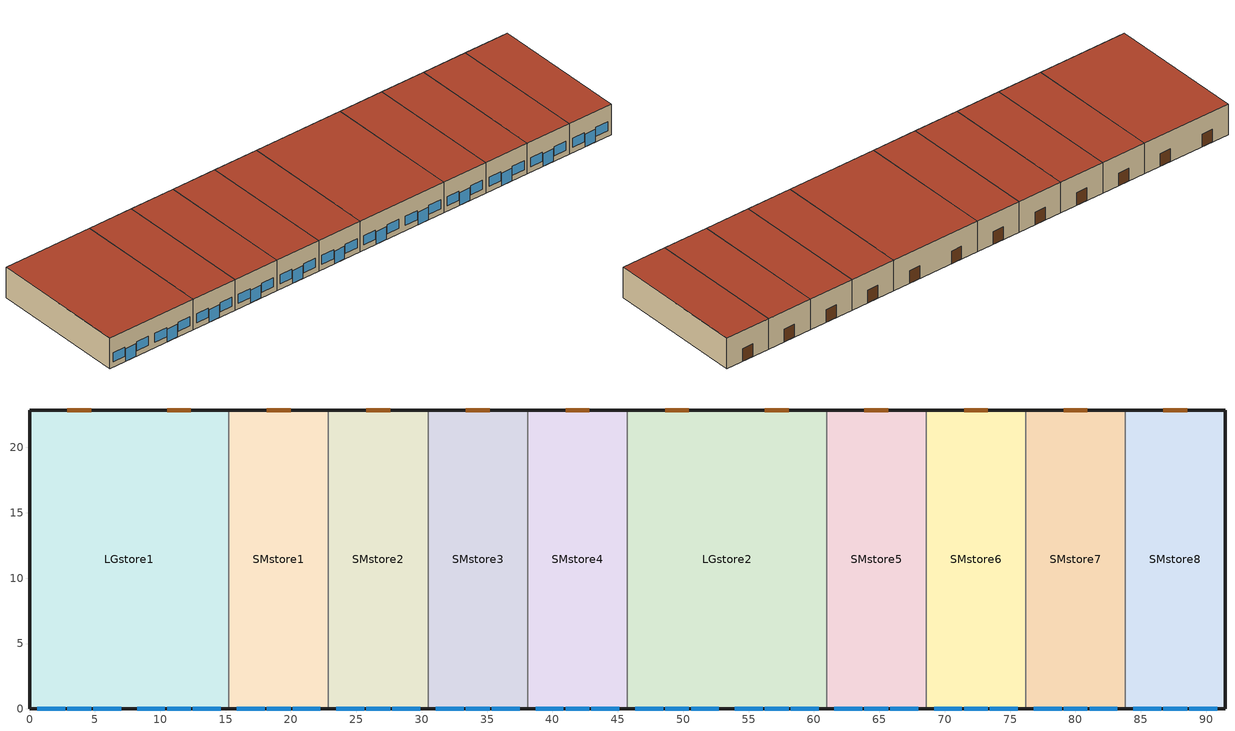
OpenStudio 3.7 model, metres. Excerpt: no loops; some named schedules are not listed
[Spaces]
SMstore2
 floor ground (Foundation F 126 Perim 1524 Area 17419): 30.48,22.86 30.48,0 22.86,0 22.86,22.86 z0
 wall outside: 22.86,0 30.48,0 / 30.48,22.86 22.86,22.86 z0:5.18
 wall to SMstore3: 30.48,0 30.48,22.86 z0:5.18
 wall to SMstore1: 22.86,22.86 22.86,0 z0:5.18
 window: 23.47,0 25.6,0 / 27.74,0 29.87,0 z0.91:2.43; 25.76,0 27.58,0 z0:2.13
 door: 27.58,22.86 25.76,22.86 z0:2.13
 roof outside: 30.48,0 30.48,22.86 22.86,22.86 22.86,0 z5.18
SMstore7
 floor ground (Foundation F 126 Perim 1524 Area 17419): 83.82,22.86 83.82,0 76.2,0 76.2,22.86 z0
 wall outside: 76.2,0 83.82,0 / 83.82,22.86 76.2,22.86 z0:5.18
 wall to SMstore6: 76.2,22.86 76.2,0 z0:5.18
 wall to SMstore8: 83.82,0 83.82,22.86 z0:5.18
 window: 81.08,0 83.21,0 / 76.81,0 78.94,0 z0.91:2.43; 79.1,0 80.92,0 z0:2.13
 door: 80.92,22.86 79.1,22.86 z0:2.13
 roof outside: 83.82,0 83.82,22.86 76.2,22.86 76.2,0 z5.18
SMstore3
 floor ground (Foundation F 126 Perim 1524 Area 17419): 38.1,22.86 38.1,0 30.48,0 30.48,22.86 z0
 wall outside: 30.48,0 38.1,0 / 38.1,22.86 30.48,22.86 z0:5.18
 wall to SMstore4: 38.1,0 38.1,22.86 z0:5.18
 window: 31.09,0 33.22,0 / 35.36,0 37.49,0 z0.91:2.43; 33.38,0 35.2,0 z0:2.13
 door: 35.2,22.86 33.38,22.86 z0:2.13
 roof outside: 38.1,0 38.1,22.86 30.48,22.86 30.48,0 z5.18
SMstore1
 floor ground (Foundation F 126 Perim 1524 Area 17419): 22.86,22.86 22.86,0 15.24,0 15.24,22.86 z0
 wall outside: 15.24,0 22.86,0 / 22.86,22.86 15.24,22.86 z0:5.18
 wall to LGstore1: 15.24,22.86 15.24,0 z0:5.18
 window: 15.85,0 17.98,0 / 20.12,0 22.25,0 z0.91:2.43; 18.14,0 19.97,0 z0:2.13
 door: 19.97,22.86 18.14,22.86 z0:2.13
 roof outside: 22.86,0 22.86,22.86 15.24,22.86 15.24,0 z5.18
LGstore2
 floor ground (Foundation F 126 Perim 3048 Area 34839): 60.96,22.86 60.96,0 45.72,0 45.72,22.86 z0
 wall outside: 45.72,0 60.96,0 / 60.96,22.86 45.72,22.86 z0:5.18
 wall to SMstore5: 60.96,0 60.96,22.86 z0:5.18
 wall to SMstore4: 45.72,22.86 45.72,0 z0:5.18
 window: 48.62,0 50.44,0 / 56.24,0 58.06,0 z0:2.13; 46.33,0 48.46,0 / 58.22,0 60.35,0 / 53.95,0 56.08,0 / 50.6,0 52.73,0 z0.91:2.43
 door: 50.44,22.86 48.62,22.86 / 58.06,22.86 56.24,22.86 z0:2.13
 roof outside: 60.96,0 60.96,22.86 45.72,22.86 45.72,0 z5.18
SMstore8
 floor ground (Foundation F 126 Perim 381 Area 17419): 91.44,22.86 91.44,0 83.82,0 83.82,22.86 z0
 wall outside: 83.82,0 91.44,0 91.44,22.86 83.82,22.86 z0:5.18
 window: 86.72,0 88.54,0 z0:2.13; 84.43,0 86.56,0 / 88.7,0 90.83,0 z0.91:2.43
 door: 88.54,22.86 86.72,22.86 z0:2.13
 roof outside: 91.44,0 91.44,22.86 83.82,22.86 83.82,0 z5.18
SMstore5
 floor ground (Foundation F 126 Perim 1524 Area 17419): 68.58,22.86 68.58,0 60.96,0 60.96,22.86 z0
 wall outside: 60.96,0 68.58,0 / 68.58,22.86 60.96,22.86 z0:5.18
 wall to SMstore6: 68.58,0 68.58,22.86 z0:5.18
 window: 61.57,0 63.7,0 / 65.84,0 67.97,0 z0.91:2.43; 63.86,0 65.68,0 z0:2.13
 door: 65.68,22.86 63.86,22.86 z0:2.13
 roof outside: 68.58,0 68.58,22.86 60.96,22.86 60.96,0 z5.18
SMstore4
 floor ground (Foundation F 126 Perim 1524 Area 17419): 45.72,22.86 45.72,0 38.1,0 38.1,22.86 z0
 wall outside: 38.1,0 45.72,0 / 45.72,22.86 38.1,22.86 z0:5.18
 window: 41,0 42.82,0 z0:2.13; 38.71,0 40.84,0 / 42.98,0 45.11,0 z0.91:2.43
 door: 42.82,22.86 41,22.86 z0:2.13
 roof outside: 45.72,0 45.72,22.86 38.1,22.86 38.1,0 z5.18
SMstore6
 floor ground (Foundation F 126 Perim 1524 Area 17419): 76.2,22.86 76.2,0 68.58,0 68.58,22.86 z0
 wall outside: 68.58,0 76.2,0 / 76.2,22.86 68.58,22.86 z0:5.18
 window: 73.46,0 75.59,0 / 69.19,0 71.32,0 z0.91:2.43; 71.48,0 73.3,0 z0:2.13
 door: 73.3,22.86 71.48,22.86 z0:2.13
 roof outside: 76.2,0 76.2,22.86 68.58,22.86 68.58,0 z5.18
LGstore1
 floor ground (Foundation F 126 Perim 5334 Area 34839): 15.24,22.86 15.24,0 0,0 0,22.86 z0
 wall outside: 15.24,22.86 0,22.86 0,0 15.24,0 z0:5.18
 window: 8.23,0 10.36,0 / 0.61,0 2.74,0 / 4.88,0 7.01,0 / 12.5,0 14.63,0 z0.91:2.43; 10.52,0 12.35,0 / 2.9,0 4.73,0 z0:2.13
 door: 4.73,22.86 2.9,22.86 / 12.35,22.86 10.52,22.86 z0:2.13
 roof outside: 15.24,0 15.24,22.86 0,22.86 0,0 z5.18
[ClimateZones]
Climate Zone Institution Name 1=ASHRAE; Climate Zone Document Name 1=ANSI/ASHRAE Standard 169; Climate Zone Document Year 1=2006; Climate Zone Value 1=5B
[Building]
-RetailStripmall-ASHRAE 169-2013-5B created: 2026-01-24 15:32:26 -0500: North Axis {deg}=0; Default Construction Set=90.1-2007 - StMall - ASHRAE 169-2013-5B; Standards Number of Stories=1; Standards Number of Above Ground Stories=1; Standards Building Type=RetailStripmall
[Site]
Denver-Aurora-Buckley AFB_CO_USA: Latitude {deg}=39.72; Longitude {deg}=-104.75; Time Zone {hr}=-7; Elevation {m}=1726; Terrain=City
[Site:WaterMainsTemperature]
Calculation Method=Correlation; Annual Average Outdoor Air Temperature {C}=9.95; Maximum Difference In Monthly Average Outdoor Air Temperatures {deltaC}=23.7
[SizingPeriod:DesignDay] Barometric Pressure {Pa}=82237; Rain Indicator=No; Snow Indicator=No; Day of Month=21; Daylight Saving Time Indicator=No; Humidity Condition Type=Wetbulb; Dry-Bulb Temperature Range Modifier Type=DefaultMultipliers
Name | Maximum Dry-Bulb Temperature {C} | Daily Dry-Bulb Temperature Range {deltaC} | Wind Speed {m/s} | Wind Direction {deg} | Month | Day Type | Wetbulb or DewPoint at Maximum Dry-Bulb {C} | Solar Model Indicator | ASHRAE Clear Sky Optical Depth for Beam Irradiance | ASHRAE Clear Sky Optical Depth for Diffuse Irradiance | Sky Clearness
Denver-Aurora-Buckley.AFB_CO_USA Ann Clg .4% Condns DB=>MWB | 33.9 | 14.8 | 3.6 | 30 | 7 | SummerDesignDay | 15 | ASHRAETau | 0.423 | 2.02
Denver-Aurora-Buckley.AFB_CO_USA Ann Htg 99.6% Condns DB | -17.9 | 0 | 2.5 | 180 | 12 | WinterDesignDay | -17.9 | ASHRAEClearSky |  |  | 0
[Site:GroundTemperature:FCfactorMethod]
January Ground Temperature {C}=7.1; February Ground Temperature {C}=3; March Ground Temperature {C}=-1; April Ground Temperature {C}=0.8; May Ground Temperature {C}=-0.2; June Ground Temperature {C}=4.8; July Ground Temperature {C}=6.1; August Ground Temperature {C}=13.7; September Ground Temperature {C}=22.2; October Ground Temperature {C}=22.7; November Ground Temperature {C}=21.7; December Ground Temperature {C}=18.5
[Material:NoMass] Thermal Absorptance=0.9; Solar Absorptance=0.7
Name | Roughness | Thermal Resistance {m2-K/W} | Visible Absorptance
CP02 CARPET PAD | VeryRough | 0.21648 | 0.8
Typical Insulation R-10.94 | Smooth | 1.92744 | 0.7
Typical Carpet Pad | Smooth | 0.21648 | 0.8
Typical Insulation R-13.45 | Smooth | 2.368 | 0.7
Typical Insulation R-19.72 | Smooth | 3.4722 | 0.7
Typical Insulation R-0.58 | Smooth | 0.101875 | 0.7
Typical Insulation R-1.15 | Smooth | 0.202527 | 0.7
[Material]
Name | Roughness | Thickness {m} | Conductivity {W/m-K} | Density {kg/m3} | Specific Heat {J/kg-K} | Thermal Absorptance | Solar Absorptance | Visible Absorptance
100mm Normalweight concrete floor | MediumSmooth | 0.1016 | 2.31 | 2322 | 832
G01 13mm gypsum board | Smooth | 0.0127 | 0.16 | 800 | 1090 | 0.9 | 0.7 | 0.5
4 in. Normalweight Concrete Floor | MediumRough | 0.1016 | 2.31 | 2322 | 832 | 0.9 | 0.7 | 0.7
25mm Stucco | Smooth | 0.0254 | 0.72 | 1856 | 840 | 0.9 | 0.7 | 0.7
5/8 in. Gypsum Board | MediumSmooth | 0.0159 | 0.16 | 800 | 1090 | 0.9 | 0.7 | 0.7
Roof Membrane | VeryRough | 0.0095 | 0.16 | 1121.29 | 1460 | 0.9 | 0.7 | 0.7
Metal Roof Surface; F08 Metal surface | Smooth | 0.0008 | 45.28 | 7824 | 500 | 0.9 | 0.7 | 0.7
6 in. Normalweight Concrete Floor | MediumRough | 0.1524 | 2.31 | 2322 | 832 | 0.9 | 0.7 | 0.7
8 in. Concrete Block Basement Wall | MediumRough | 0.2032 | 1.326 | 1842 | 912 | 0.9 | 0.7 | 0.7
G05 25mm wood | MediumSmooth | 0.0254 | 0.15 | 608 | 1630 | 0.9 | 0.5 | 0.5
Std Wood 6inch | MediumSmooth | 0.15 | 0.12 | 540 | 1210 | 0.9 | 0.7 | 0.7
[Construction:FfactorGroundFloor] F-Factor {W/m-K}=1.26344
Name | Area {m2} | PerimeterExposed {m}
Foundation F 126 Perim 1524 Area 17419 | 174.1932 | 15.24
Foundation F 126 Perim 381 Area 17419 | 174.1932 | 38.1
Foundation F 126 Perim 3048 Area 34839 | 348.3864 | 30.48
Foundation F 126 Perim 5334 Area 34839 | 348.3864 | 53.34
[DefaultConstructionSet]
90.1-2007 - StMall - ASHRAE 169-2013-5B: Default Exterior Surface Constructions=Default Surface Constructions 1; Default Interior Surface Constructions=Default Surface Constructions 2; Default Ground Contact Surface Constructions=Default Surface Constructions 3; Default Exterior SubSurface Constructions=Default Sub Surface Constructions 1; Default Interior SubSurface Constructions=Default Sub Surface Constructions 2; Interior Partition Construction=Typical Interior Partition
[DefaultSurfaceConstructions]
Name | Floor Construction | Wall Construction | Roof Ceiling Construction
Default Surface Constructions 1 | Typical Insulated Exterior Mass Floor R-13.51 | Typical Insulated Steel Framed Exterior Wall R-15.63 | Typical IEAD Roof R-20.83
Default Surface Constructions 2 | Typical Interior Floor | Typical Interior Wall | Typical Interior Ceiling
Default Surface Constructions 3 | Typical Insulated Carpeted 6in Slab Floor | Typical Insulated Basement Mass Wall
[Construction]
Typical Insulated Exterior Mass Floor R-13.51: Typical Insulation R-10.94, 4 in. Normalweight Concrete Floor, Typical Carpet Pad
Typical Insulated Steel Framed Exterior Wall R-15.63: 25mm Stucco, 5/8 in. Gypsum Board, Typical Insulation R-13.45, 5/8 in. Gypsum Board
Typical IEAD Roof R-20.83: Roof Membrane, Typical Insulation R-19.72, Metal Roof Surface
Typical Interior Floor: 100mm Normalweight concrete floor, CP02 CARPET PAD
Typical Interior Wall: G01 13mm gypsum board, G01 13mm gypsum board
Typical Interior Ceiling: CP02 CARPET PAD, 100mm Normalweight concrete floor
Typical Insulated Carpeted 6in Slab Floor: 6 in. Normalweight Concrete Floor, Typical Carpet Pad
Typical Insulated Basement Mass Wall: 8 in. Concrete Block Basement Wall
U 0.52 SHGC 0.40 Dbl Ref-D Clr 6mm/13mm Air: REF D CLEAR 6MM, AIR 13MM, CLEAR 6MM
Typical Insulated Metal Door R-1.43: F08 Metal surface, Typical Insulation R-0.58
U 0.72 SHGC 0.25 Sgl Ref-B-M Tint 6mm: REF B TINT MID 6MM
Typical Overhead Door R-2.0: Typical Insulation R-1.15
U 1.17 SHGC 0.49 Simple Glazing Skylight U-1.17 SHGC 0.77: U 1.17 SHGC 0.49 Simple Glazing U-1.17 SHGC 0.77
Typical Interior Window: Clear 3mm
Typical Interior Door; Typical Interior Partition: G05 25mm wood
InteriorFurnishings: Std Wood 6inch
[DefaultSubSurfaceConstructions]
Name | Fixed Window Construction | Operable Window Construction | Door Construction | Glass Door Construction | Overhead Door Construction | Skylight Construction | Tubular Daylight Dome Construction | Tubular Daylight Diffuser Construction
Default Sub Surface Constructions 1 | U 0.52 SHGC 0.40 Dbl Ref-D Clr 6mm/13mm Air | U 0.52 SHGC 0.40 Dbl Ref-D Clr 6mm/13mm Air | Typical Insulated Metal Door R-1.43 | U 0.72 SHGC 0.25 Sgl Ref-B-M Tint 6mm | Typical Overhead Door R-2.0 | U 1.17 SHGC 0.49 Simple Glazing Skylight U-1.17 SHGC 0.77 | Typical Interior Window | Typical Interior Window
Default Sub Surface Constructions 2 | Typical Interior Window | Typical Interior Window | Typical Interior Door
[WindowMaterial:Glazing] Optical Data Type=SpectralAverage; Infrared Transmittance at Normal Incidence=0; Front Side Infrared Hemispherical Emissivity=0.84; Conductivity {W/m-K}=0.9; Dirt Correction Factor for Solar and Visible Transmittance=1; Solar Diffusing=No
Name | Thickness {m} | Solar Transmittance at Normal Incidence | Front Side Solar Reflectance at Normal Incidence | Back Side Solar Reflectance at Normal Incidence | Visible Transmittance at Normal Incidence | Front Side Visible Reflectance at Normal Incidence | Back Side Visible Reflectance at Normal Incidence | Back Side Infrared Hemispherical Emissivity
REF D CLEAR 6MM | 0.006 | 0.429 | 0.308 | 0.379 | 0.334 | 0.453 | 0.505 | 0.82
CLEAR 6MM | 0.006 | 0.775 | 0.071 | 0.071 | 0.881 | 0.08 | 0.08 | 0.84
REF B TINT MID 6MM | 0.006 | 0.1 | 0.11 | 0.41 | 0.13 | 0.1 | 0.32 | 0.45
Clear 3mm | 0.003 | 0.837 | 0.075 | 0.075 | 0.898 | 0.081 | 0.081 | 0.84
[WindowMaterial:Gas]
AIR 13MM: Gas Type=Air; Thickness {m}=0.0127
[WindowMaterial:SimpleGlazingSystem]
U 1.17 SHGC 0.49 Simple Glazing U-1.17 SHGC 0.77: U-Factor {W/m2-K}=6.64357; Solar Heat Gain Coefficient=0.77; Visible Transmittance=0.38
[Space] Building Story=Building Story 1; Part of Total Floor Area=Yes
Name | Space Type | Thermal Zone
SMstore2 | StripMall Strip mall - type 2 | SMstore2 ZN
SMstore7 | StripMall Strip mall - type 3 | SMstore7 ZN
SMstore3 | StripMall Strip mall - type 2 | SMstore3 ZN
SMstore1 | StripMall Strip mall - type 1 | SMstore1 ZN
LGstore2 | StripMall Strip mall - type 3 | LGstore2 ZN
SMstore5 | StripMall Strip mall - type 3 | SMstore5 ZN
LGstore1 | StripMall Strip mall - type 1 | LGstore1 ZN
SMstore8 | StripMall Strip mall - type 3 | SMstore8 ZN
SMstore4 | StripMall Strip mall - type 2 | SMstore4 ZN
SMstore6 | StripMall Strip mall - type 3 | SMstore6 ZN
[BuildingStory]
Building Story 1: Nominal Z Coordinate {m}=0
[SpaceType] Standards Building Type=StripMall
Name | Default Schedule Set | Design Specification Outdoor Air Object | Standards Space Type
StripMall Strip mall - type 1 | StripMall Strip mall - type 1 Schedule Set | StripMall Strip mall - type 1 Ventilation | Strip mall - type 1
StripMall Strip mall - type 2 | StripMall Strip mall - type 2 Schedule Set | StripMall Strip mall - type 2 Ventilation | Strip mall - type 2
StripMall Strip mall - type 3 | StripMall Strip mall - type 3 Schedule Set | StripMall Strip mall - type 3 Ventilation | Strip mall - type 3
[People:Definition] Number of People Calculation Method=People/Area; People per Space Floor Area {person/m2}=0.0861113; Fraction Radiant=0.3
StripMall Strip mall - type 1 People Definition; StripMall Strip mall - type 2 People Definition; StripMall Strip mall - type 3 People Definition
[People] Work Efficiency Schedule=Work Efficiency Schedule; Clothing Insulation Schedule=Clothing Schedule; Air Velocity Schedule=Air Velocity Schedule; Multiplier=1
Name | People Definition | Space or SpaceType
StripMall Strip mall - type 1 People | StripMall Strip mall - type 1 People Definition | StripMall Strip mall - type 1
StripMall Strip mall - type 2 People | StripMall Strip mall - type 2 People Definition | StripMall Strip mall - type 2
StripMall Strip mall - type 3 People | StripMall Strip mall - type 3 People Definition | StripMall Strip mall - type 3
[Lights:Definition] Design Level Calculation Method=Watts/Area; Fraction Radiant=0.7; Fraction Visible=0.2; Return Air Fraction=0
Name | Watts per Space Floor Area {W/m2}
StripMall Strip mall - type 1 Lights Definition; StripMall Strip mall - type 2 Lights Definition; StripMall Strip mall - type 3 Lights Definition | 16.1459
StripMall Strip mall - type 1 Additional Lights Definition | 10.7639
StripMall Strip mall - type 2 Additional Lights Definition | 10.3226
[Lights] Fraction Replaceable=1
Name | Lights Definition | Space or SpaceType
StripMall Strip mall - type 1 Lights | StripMall Strip mall - type 1 Lights Definition | StripMall Strip mall - type 1
StripMall Strip mall - type 1 Additional Lights | StripMall Strip mall - type 1 Additional Lights Definition | StripMall Strip mall - type 1
StripMall Strip mall - type 2 Lights | StripMall Strip mall - type 2 Lights Definition | StripMall Strip mall - type 2
StripMall Strip mall - type 2 Additional Lights | StripMall Strip mall - type 2 Additional Lights Definition | StripMall Strip mall - type 2
StripMall Strip mall - type 3 Lights | StripMall Strip mall - type 3 Lights Definition | StripMall Strip mall - type 3
[ElectricEquipment:Definition] Design Level Calculation Method=Watts/Area; Watts per Space Floor Area {W/m2}=4.30556; Fraction Latent=0; Fraction Radiant=0.5; Fraction Lost=0
StripMall Strip mall - type 1 Elec Equip Definition; StripMall Strip mall - type 2 Elec Equip Definition; StripMall Strip mall - type 3 Elec Equip Definition
[ElectricEquipment]
Name | Electric Equipment Definition | Space or SpaceType
StripMall Strip mall - type 1 Elec Equip | StripMall Strip mall - type 1 Elec Equip Definition | StripMall Strip mall - type 1
StripMall Strip mall - type 2 Elec Equip | StripMall Strip mall - type 2 Elec Equip Definition | StripMall Strip mall - type 2
StripMall Strip mall - type 3 Elec Equip | StripMall Strip mall - type 3 Elec Equip Definition | StripMall Strip mall - type 3
[DesignSpecification:OutdoorAir] Outdoor Air Method=Sum; Outdoor Air Flow per Floor Area {m3/s-m2}=0.0011811
StripMall Strip mall - type 1 Ventilation; StripMall Strip mall - type 2 Ventilation; StripMall Strip mall - type 3 Ventilation
[DefaultScheduleSet] People Activity Level Schedule=HotelSmall Activity_Sch
Name | Number of People Schedule | Lighting Schedule | Electric Equipment Schedule | Infiltration Schedule
StripMall Strip mall - type 1 Schedule Set | RetailStripmall Type1_OCC_SCH | RetailStripmall Type1_LIGHT_SCH | RetailStripmall Type1_EQUIP_SCH | RetailStripmall Type1_Infil_SCH
StripMall Strip mall - type 2 Schedule Set | RetailStripmall Type2_OCC_SCH | RetailStripmall Type2_LIGHT_SCH | RetailStripmall Type2_EQUIP_SCH | RetailStripmall Type2_Infil_SCH
StripMall Strip mall - type 3 Schedule Set | RetailStripmall Type3_OCC_SCH | RetailStripmall Type3_LIGHT_SCH | RetailStripmall Type3_EQUIP_SCH | RetailStripmall Type3_Infil_SCH
[ThermostatSetpoint:DualSetpoint]
Name | Heating Setpoint Temperature Schedule | Cooling Setpoint Temperature Schedule
StripMall Strip mall - type 1 Thermostat 1; StripMall Strip mall - type 1 Thermostat 2 | RetailStripmall Type1_HTGSETP_SCH_NO_OPTIMUM | RetailStripmall Type1_CLGSETP_SCH_NO_SETBACK
StripMall Strip mall - type 3 Thermostat 1; StripMall Strip mall - type 3 Thermostat 2; StripMall Strip mall - type 3 Thermostat 3; StripMall Strip mall - type 3 Thermostat 4; StripMall Strip mall - type 3 Thermostat 5 | RetailStripmall Type3_HTGSETP_SCH_NO_OPTIMUM | RetailStripmall Type3_CLGSETP_SCH_NO_SETBACK
StripMall Strip mall - type 2 Thermostat 1; StripMall Strip mall - type 2 Thermostat 2; StripMall Strip mall - type 2 Thermostat 3 | RetailStripmall Type2_HTGSETP_SCH_NO_OPTIMUM | RetailStripmall Type2_CLGSETP_SCH_NO_SETBACK
[SpaceInfiltration:DesignFlowRate] Temperature Term Coefficient=0; Velocity Squared Term Coefficient=0
Name | Space or SpaceType | Schedule | Design Flow Rate Calculation Method | Flow per Exterior Surface Area {m3/s-m2} | Constant Term Coefficient | Velocity Term Coefficient | Design Flow Rate {m3/s}
LGstore1 Infiltration | LGstore1 | RetailStripmall Type1_Infil_SCH | Flow/ExteriorArea | 0.000453463 | 0 | 0.224
LGstore2 Infiltration | LGstore2 | RetailStripmall Type3_Infil_SCH | Flow/ExteriorArea | 0.000319729 | 0 | 0.224
SMstore1 Infiltration | SMstore1 | RetailStripmall Type1_Infil_SCH | Flow/ExteriorArea | 0.000319729 | 0 | 0.224
SMstore2 Infiltration | SMstore2 | RetailStripmall Type2_Infil_SCH | Flow/ExteriorArea | 0.000319729 | 0 | 0.224
SMstore3 Infiltration | SMstore3 | RetailStripmall Type2_Infil_SCH | Flow/ExteriorArea | 0.000319729 | 0 | 0.224
SMstore4 Infiltration | SMstore4 | RetailStripmall Type2_Infil_SCH | Flow/ExteriorArea | 0.000319729 | 0 | 0.224
SMstore5 Infiltration | SMstore5 | RetailStripmall Type3_Infil_SCH | Flow/ExteriorArea | 0.000319729 | 0 | 0.224
SMstore6 Infiltration | SMstore6 | RetailStripmall Type3_Infil_SCH | Flow/ExteriorArea | 0.000319729 | 0 | 0.224
SMstore7 Infiltration | SMstore7 | RetailStripmall Type3_Infil_SCH | Flow/ExteriorArea | 0.000319729 | 0 | 0.224
SMstore8 Infiltration | SMstore8 | RetailStripmall Type3_Infil_SCH | Flow/ExteriorArea | 0.000544576 | 0 | 0.224
LGstore1 Door Open Infiltration | LGstore1 | RetailStripmall INFIL_Door_Opening_SCH_2013 | Flow/Space |  | 1 | 0 | 0.241165
LGstore2 Door Open Infiltration | LGstore2 | RetailStripmall INFIL_Door_Opening_SCH_2013 | Flow/Space |  | 1 | 0 | 0.241165
SMstore1 Door Open Infiltration | SMstore1 | RetailStripmall INFIL_Door_Opening_SCH_2013 | Flow/Space |  | 1 | 0 | 0.134505
SMstore2 Door Open Infiltration | SMstore2 | RetailStripmall INFIL_Door_Opening_SCH_2013 | Flow/Space |  | 1 | 0 | 0.134505
SMstore3 Door Open Infiltration | SMstore3 | RetailStripmall INFIL_Door_Opening_SCH_2013 | Flow/Space |  | 1 | 0 | 0.134505
SMstore4 Door Open Infiltration | SMstore4 | RetailStripmall INFIL_Door_Opening_SCH_2013 | Flow/Space |  | 1 | 0 | 0.134505
SMstore5 Door Open Infiltration | SMstore5 | RetailStripmall INFIL_Door_Opening_SCH_2013 | Flow/Space |  | 1 | 0 | 0.134505
SMstore6 Door Open Infiltration | SMstore6 | RetailStripmall INFIL_Door_Opening_SCH_2013 | Flow/Space |  | 1 | 0 | 0.134505
SMstore7 Door Open Infiltration | SMstore7 | RetailStripmall INFIL_Door_Opening_SCH_2013 | Flow/Space |  | 1 | 0 | 0.134505
SMstore8 Door Open Infiltration | SMstore8 | RetailStripmall INFIL_Door_Opening_SCH_2013 | Flow/Space |  | 1 | 0 | 0.134505
[ThermalZone] Use Ideal Air Loads=No
Name | Thermostat
LGstore1 ZN | StripMall Strip mall - type 1 Thermostat 1
LGstore2 ZN | StripMall Strip mall - type 3 Thermostat 1
SMstore1 ZN | StripMall Strip mall - type 1 Thermostat 2
SMstore2 ZN | StripMall Strip mall - type 2 Thermostat 1
SMstore3 ZN | StripMall Strip mall - type 2 Thermostat 2
SMstore4 ZN | StripMall Strip mall - type 2 Thermostat 3
SMstore5 ZN | StripMall Strip mall - type 3 Thermostat 2
SMstore6 ZN | StripMall Strip mall - type 3 Thermostat 3
SMstore7 ZN | StripMall Strip mall - type 3 Thermostat 4
SMstore8 ZN | StripMall Strip mall - type 3 Thermostat 5
[AvailabilityManager:NightCycle] Applicability Schedule=Always On Discrete; Control Type=CycleOnAny; Thermostat Tolerance {deltaC}=1; Cycling Run Time {s}=1800
Availability Manager Night Cycle 1; Availability Manager Night Cycle 2; Availability Manager Night Cycle 3; Availability Manager Night Cycle 4; Availability Manager Night Cycle 5; Availability Manager Night Cycle 6; Availability Manager Night Cycle 7; Availability Manager Night Cycle 8
[InternalMass:Definition]
Internal Mass Definition 1: Construction=InteriorFurnishings; Design Level Calculation Method=SurfaceArea/Area; Surface Area per Space Floor Area=2
[InternalMass] Internal Mass Definition=Internal Mass Definition 1; Multiplier=1
Name | Space or SpaceType
SMstore6 Mass | SMstore6
SMstore8 Mass | SMstore8
SMstore5 Mass | SMstore5
LGstore2 Mass | LGstore2
SMstore4 Mass | SMstore4
SMstore1 Mass | SMstore1
SMstore3 Mass | SMstore3
LGstore1 Mass | LGstore1
SMstore7 Mass | SMstore7
SMstore2 Mass | SMstore2
[Exterior:Lights:Definition]
NonDimming Exterior Lights Def: Design Level {W}=10625.3
[Exterior:Lights]
NonDimming Exterior Lights Def: Exterior Lights Definition=NonDimming Exterior Lights Def; Schedule=RetailStripmall Exterior_Lgt_ALWAYS_ON; Control Option=AstronomicalClock
